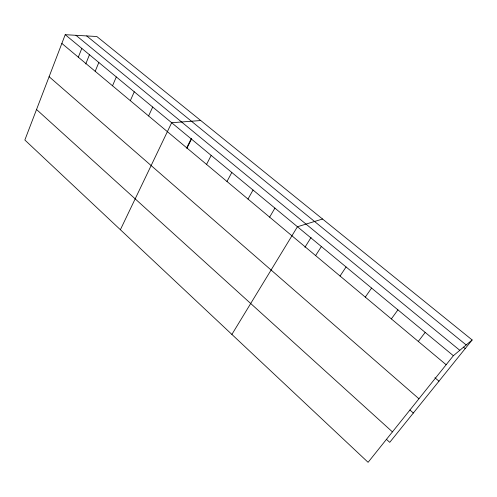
<?xml version="1.0" encoding="UTF-8"?>
<svg xmlns="http://www.w3.org/2000/svg" width="497" height="497" viewBox="0 0 497 497"><rect width="100%" height="100%" fill="white"/><g stroke="black" fill="none" stroke-linecap="round" stroke-linejoin="round"><path stroke-width="0.75" d="M65.213 34.684L24.85 140.011L368.091 462.316L453.37 355.709L472.15 339.96L96.828 36.517L65.213 34.684L453.37 355.709M78.315 57.186L81.8 48.408M85.733 63.964L89.448 54.769M95.194 71.307L98.828 62.492M112.527 85.795L116.31 76.948M130.32 100.674L134.265 91.796M148.597 115.95L152.703 107.048M120.386 229.72L171.664 122.728L200.745 120.535M186.692 147.802L191.152 138.843M186.878 148.355L191.687 138.706M206.547 164.401L211.194 155.418M226.974 181.48L231.819 172.478M247.991 199.055L253.048 190.034M269.635 217.152L274.916 208.119M231.888 334.419L297.436 226.744L322.565 219.022M304.934 247.282L311.06 237.467M315.614 255.588L321.373 246.537M340.054 276.021L346.074 266.97M365.289 297.119L371.582 288.067M391.356 318.912L397.935 309.861M418.294 341.439L425.183 332.4M472.15 339.96L389.735 442.342L386.374 439.273M86.702 35.933L466.192 344.955M463.434 347.136L465.211 348.583M75.96 35.306L459.812 350.31M61.858 43.432L446.157 364.73M434.906 377.732L438.963 381.187M49.11 76.706L418.934 398.762M409.926 410.006L413.342 413.019M36.536 109.508L392.431 431.887"/></g></svg>
